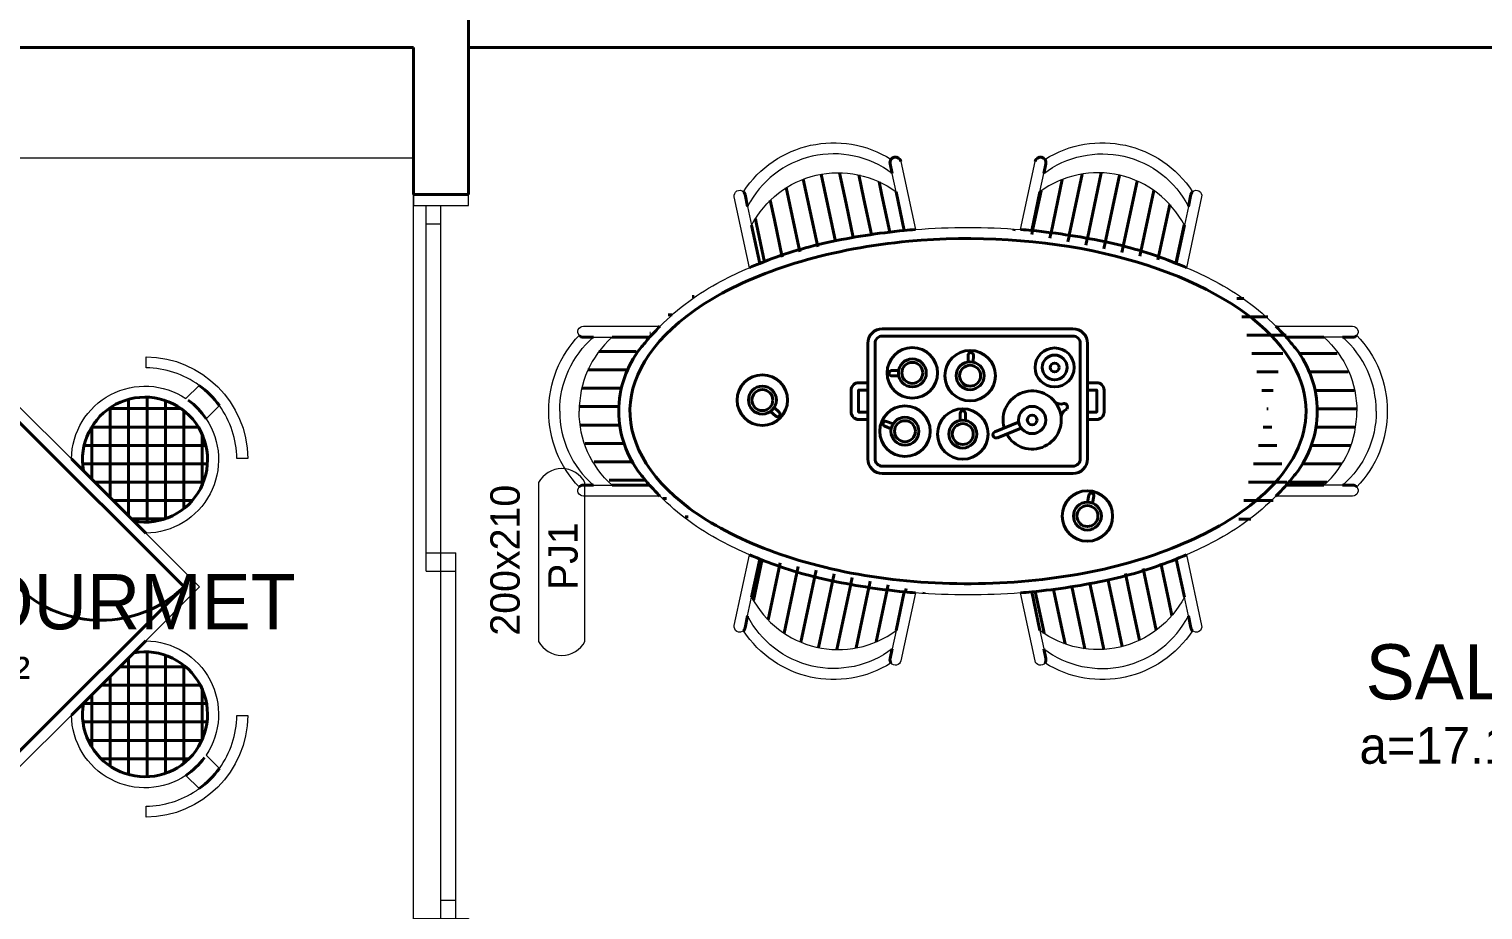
# Model space of a CAD drawing. Header units: millimetres. Extents: x 13204 to 24802, y 21209 to 40694.
# Drawn here: x 22195.5 to 22591, y 36151.2 to 36390.9 of the extents above; entities that cross this region are included whole.
import ezdxf
from ezdxf.enums import TextEntityAlignment as Align

# ---------------------------------------------------------------- set-up
doc = ezdxf.new("R2010")
doc.units = ezdxf.units.MM
for name, color, linetype, lineweight in [('ESPECARQ', 2, 'Continuous', 20), ('Esquadrias', 2, 'Continuous', 20), ('Layout', 6, 'Continuous', 15), ('Layout-int', 1, 'Continuous', 40), ('Louças', 150, 'Continuous', 15), ('PAREDE', 1, 'Continuous', 40), ('Paredes', 1, 'Continuous', 40), ('TEXTO', 4, 'Continuous', 5)]:
    doc.layers.add(name, color=color, linetype=linetype, lineweight=lineweight)
doc.styles.add('LANA', font='stylu.ttf')
doc.styles.add('REGUA60', font='cityb___.ttf', dxfattribs={"width": 1.4})

# ---------------------------------------------------------------- blocks, each defined once
blk = doc.blocks.new('*U33', base_point=(57769.85, 6796.77))
at = {"layer": 'Esquadrias'}
for p, q in [((57572.85, 6796.77), (57569.85, 6796.77)), ((57572.85, 6781.77), (57572.85, 6796.77)), ((57766.85, 6796.77), (57769.85, 6796.77)), ((57766.85, 6781.77), (57766.85, 6796.77)), ((57766.85, 6793.27), (57667.35, 6793.27)), ((57667.35, 6785.27), (57667.35, 6793.27)), ((57672.35, 6785.27), (57672.35, 6793.27)), ((57761.85, 6789.27), (57761.85, 6793.27)), ((57766.85, 6789.27), (57572.85, 6789.27)), ((57577.85, 6785.27), (57577.85, 6789.27)), ((57672.35, 6785.27), (57572.85, 6785.27)), ((57569.85, 6781.77), (57572.85, 6781.77)), ((57769.85, 6781.77), (57766.85, 6781.77))]:
    blk.add_line(p, q, dxfattribs=at)
at = {"layer": 'Esquadrias', "color": 0}
for p, q in [((57569.85, 6781.77), (57569.85, 6781.77)), ((57769.85, 6781.77), (57569.85, 6781.77)), ((57769.85, 6781.77), (57769.85, 6781.77))]:
    blk.add_line(p, q, dxfattribs=at)
blk = doc.blocks.new('*U48', base_point=(57878.84, 6474.05))
blk = doc.blocks.new('*U59', base_point=(57854.57, 6962.12))
blk = doc.blocks.new('INDESQ2')
at = {"color": 0, "linetype": 'ByBlock'}
for p, q in [((4.318, 2.959), (-4.318, 2.959)), ((-4.318, 0.438), (4.318, 0.438))]:
    blk.add_line(p, q, dxfattribs=at)
at = {"color": 0}
for centre, start, end in [((-3.665, 1.698), 117.36541, 242.63459), ((3.665, 1.698), 297.36541, 62.63459)]:
    blk.add_arc(centre, 1.42, start, end, dxfattribs=at)
at = {"style": 'REGUA60', "width": 1.4, "flags": 9}
blk.add_attdef('LOCAL', text='', height=1.5, dxfattribs=at).set_placement((-0.08, -4.348), align=Align.CENTER)
at = {"layer": 'ESPECARQ', "color": 0, "style": 'REGUA60'}
for tag, width, p in [('COD', 1.1, (-0.08, 0.951)), ('DIM', 1.4, (-0.08, -2.169))]:
    blk.add_attdef(tag, text='', height=1.5, dxfattribs=dict(at, width=width)).set_placement(p, align=Align.CENTER)
blk = doc.blocks.new('Mesa_oval_6p')
at = {"layer": 'Layout-int', "linetype": 'Continuous'}
h = blk.add_hatch(dxfattribs=at)
h.set_pattern_fill('_USER', color=0, scale=50, angle=78, style=0, pattern_type=0)
h.set_pattern_definition([(102, (2131.69, 674.385), (48.9074, 10.3956), [])])
edge = h.paths.add_edge_path()
edge.add_line((944.7, 1327.1), (967.1, 1221.8))
edge.add_ellipse((1140.4, 730.2), major_axis=(950, 0), ratio=0.526316, start_angle=100.5097, end_angle=126.5959)
edge.add_line((574, 1131.6), (551.8, 1236.2))
edge.add_arc((787.2, 1113.3), 265.5, 413.612, 512.4392, ccw=False)
h = blk.add_hatch(dxfattribs=at)
h.set_pattern_fill('_USER', color=0, scale=50, angle=78, style=0, pattern_type=0)
h.set_pattern_definition([(78, (149.03, 674.385), (-48.9074, 10.3956), [])])
edge = h.paths.add_edge_path()
edge.add_line((1336, 1327.1), (1313.6, 1221.8))
edge.add_ellipse((1140.4, 730.2), major_axis=(-950, 0), ratio=0.526316, start_angle=233.4041, end_angle=259.4903, ccw=False)
edge.add_line((1706.7, 1131.6), (1728.9, 1236.2))
edge.add_arc((1493.6, 1113.3), 265.5, 27.5608, 126.388)
h = blk.add_hatch(dxfattribs=at)
h.set_pattern_fill('_USER', color=0, scale=50, style=0, pattern_type=0)
h.set_pattern_definition([(0, (149.03, 674.385), (0, 50), [])])
edge = h.paths.add_edge_path()
edge.add_line((179.2, 527.9), (271.5, 527.9))
edge.add_ellipse((1140.4, 730.2), major_axis=(-950, 0), ratio=0.526316, start_angle=336.2945, end_angle=383.8559, ccw=False)
edge.add_line((270.5, 931.2), (172, 931.2))
edge.add_arc((348.4, 732.7), 265.5, 131.612, 230.4392)
h = blk.add_hatch(dxfattribs=at)
h.set_pattern_fill('_USER', color=0, scale=50, style=0, pattern_type=0)
h.set_pattern_definition([(180, (2131.627, 668.6), (0, 50), [])])
edge = h.paths.add_edge_path()
edge.add_ellipse((1140.3, 724.4), major_axis=(950, 0), ratio=0.526316, start_angle=-23.8559, end_angle=23.7055)
edge.add_line((2010.1, 925.4), (2108.6, 925.4))
edge.add_arc((1932.3, 726.9), 265.5, 309.5608, 408.388, ccw=False)
edge.add_line((2101.4, 522.2), (2009.1, 522.2))
h = blk.add_hatch(dxfattribs=at)
h.set_pattern_fill('_USER', color=0, scale=50, angle=78, style=0, pattern_type=0)
h.set_pattern_definition([(258, (2131.69, 785.95), (48.9074, -10.3956), [])])
edge = h.paths.add_edge_path()
edge.add_line((944.7, 133.3), (967.1, 238.6))
edge.add_ellipse((1140.4, 730.2), major_axis=(950, 0), ratio=0.526316, start_angle=233.4041, end_angle=259.4903, ccw=False)
edge.add_line((574, 328.7), (551.8, 224.2))
edge.add_arc((787.2, 347), 265.5, -152.4392, -53.612)
h = blk.add_hatch(dxfattribs=at)
h.set_pattern_fill('_USER', color=0, scale=50, angle=78, style=0, pattern_type=0)
h.set_pattern_definition([(282, (149.03, 785.95), (-48.9074, -10.3956), [])])
edge = h.paths.add_edge_path()
edge.add_line((1336, 133.3), (1313.6, 238.6))
edge.add_ellipse((1140.4, 730.2), major_axis=(-950, 0), ratio=0.526316, start_angle=100.5097, end_angle=126.5959)
edge.add_line((1706.7, 328.7), (1728.9, 224.2))
edge.add_arc((1493.6, 347), 265.5, 233.612, 332.4392, ccw=False)
at = {"linetype": 'Continuous'}
for points in [[(1140.4, 1230.2, -0.019916), (1283.5, 1224.5), (1322.9, 1409.6, -0.647147), (1349.6, 1415.3, -0.409382), (1751.1, 1327.4, -0.731853), (1776, 1313.3), (1735.1, 1120.7, -0.018723), (1812.1, 1083.7, -0.075848), (1978.1, 961.2), (2186.7, 961.2, -0.647147), (2197.9, 936.2, -0.196784), (2280.7, 730.2, -0.196784), (2197.9, 524.1, -0.647147), (2186.7, 499.2), (1978.1, 499.2, -0.075848), (1812.1, 376.6, -0.018723), (1735.1, 339.7), (1776, 147.1, -0.731853), (1751.1, 133, -0.409382), (1349.6, 45, -0.647147), (1322.9, 50.8), (1283.5, 235.9, -0.019916), (1140.4, 230.2, -0.019916), (997.2, 235.9), (957.8, 50.8, -0.647147), (931.1, 45, -0.409382), (529.6, 133, -0.731853), (504.7, 147.1), (545.7, 339.7, -0.018723), (468.6, 376.6, -0.075848), (302.6, 499.2), (94.1, 499.2, -0.647147), (82.9, 524.1, -0.196784), (0, 730.2, -0.196784), (82.9, 936.2, -0.647147), (94.1, 961.2), (302.6, 961.2, -0.075848), (468.6, 1083.7, -0.018723), (545.7, 1120.7), (504.7, 1313.3, -0.731853), (529.6, 1327.4, -0.409382), (931.1, 1415.3, -0.647147), (957.8, 1409.6), (997.2, 1224.5, -0.019916)], [(551.8, 1236.2, -0.460093), (944.7, 1327.1), (934.1, 1376.8, 0.466731), (540.9, 1287.2)], [(1728.9, 1236.2, 0.460093), (1336, 1327.1), (1346.6, 1376.8, -0.466731), (1739.8, 1287.2)], [(551.8, 224.2, 0.460093), (944.7, 133.3), (934.1, 83.6, -0.466731), (540.9, 173.1)], [(1728.9, 224.2, -0.460093), (1336, 133.3), (1346.6, 83.6, 0.466731), (1739.8, 173.1)]]:
    blk.add_lwpolyline(points, format="xyb", close=True, dxfattribs=at)
for points in [[(30, 730.2, -0.219919), (121.2, 931.2), (172, 931.2, 0.216782), (82.8, 730.2)], [(2250.7, 730.2, 0.219919), (2159.5, 931.2), (2108.7, 931.2, -0.216782), (2197.9, 730.2)], [(30, 730.2, 0.219919), (121.2, 529.2), (172, 529.2, -0.216782), (82.8, 730.2)], [(2250.7, 730.2, -0.219919), (2159.5, 529.2), (2108.7, 529.2, 0.216782), (2197.9, 730.2)]]:
    blk.add_lwpolyline(points, format="xyb", dxfattribs=at)
at = {"layer": 'Layout-int', "color": 0, "linetype": 'Continuous'}
for p, q in [((928.5, 1403.3), (934.1, 1376.8)), ((1352.2, 1403.3), (1346.6, 1376.8)), ((534.1, 1319.5), (540.9, 1287.2)), ((967.1, 1221.8), (944.7, 1327.1)), ((1313.6, 1221.8), (1336, 1327.1)), ((1746.7, 1319.5), (1739.8, 1287.2)), ((551.8, 1236.2), (573.8, 1132.4)), ((1728.9, 1236.2), (1706.9, 1132.4)), ((801.4, 980.3), (797.8, 961.7)), ((815.4, 977.5), (811.8, 959)), ((94.1, 931.2), (121.2, 931.2)), ((172, 931.2), (274.5, 931.2)), ((2108.7, 931.2), (2006.3, 931.2)), ((2186.7, 931.2), (2159.5, 931.2)), ((1060.3, 802.3), (995.8, 776)), ((1066.9, 786), (1002.5, 759.7)), ((1147.4, 755.1), (1147.4, 736.2)), ((1161.6, 755.1), (1161.6, 736.2)), ((1344.1, 764.7), (1361.8, 757.9)), ((1349.2, 778), (1366.9, 771.2)), ((873.2, 725.9), (871.9, 724.5)), ((1667.6, 720.3), (1653.8, 733.2)), ((1677.3, 730.7), (1663.5, 743.6)), ((879.8, 709.6), (877.9, 709.7)), ((1329, 633.8), (1347.9, 634.1)), ((1126, 596.6), (1125.4, 577.7)), ((1140.3, 596.1), (1139.6, 577.2)), ((1329.2, 619.5), (1348.1, 619.8)), ((94.1, 529.2), (121.2, 529.2)), ((172, 529.2), (274.5, 529.2)), ((2108.7, 529.2), (2006.3, 529.2)), ((2186.7, 529.2), (2159.5, 529.2)), ((551.8, 224.2), (573.8, 327.9)), ((1728.9, 224.2), (1706.9, 327.9)), ((967.1, 238.5), (944.7, 133.3)), ((1313.6, 238.5), (1336, 133.3)), ((534.1, 140.8), (540.9, 173.1)), ((1746.7, 140.8), (1739.8, 173.1)), ((928.5, 57), (934.1, 83.6)), ((1352.2, 57), (1346.6, 83.6))]:
    blk.add_line(p, q, dxfattribs=at)
for points in [[(855, 505.8, -0.414214), (815, 545.8), (815, 859.8, -0.414214), (855, 899.8), (1373.1, 899.8, -0.414214), (1413.1, 859.8), (1413.1, 545.8, -0.414214), (1373.1, 505.8)], [(855, 525.8, -0.414214), (835, 545.8), (835, 859.8, -0.414214), (855, 879.8), (1373.1, 879.8, -0.414214), (1393.1, 859.8), (1393.1, 545.8, -0.414214), (1373.1, 525.8)]]:
    blk.add_lwpolyline(points, format="xyb", close=True, dxfattribs=at)
for points in [[(815, 752.8), (790, 752.8, 0.414214), (770, 732.8), (770, 672.8, 0.414214), (790, 652.8), (815, 652.8)], [(1413.1, 752.8), (1438.1, 752.8, -0.414214), (1458.1, 732.8), (1458.1, 672.8, -0.414214), (1438.1, 652.8), (1413.1, 652.8)]]:
    blk.add_lwpolyline(points, format="xyb", dxfattribs=at)
for points in [[(815, 732.8), (790, 732.8), (790, 672.8), (815, 672.8)], [(1413.1, 732.8), (1438.1, 732.8), (1438.1, 672.8), (1413.1, 672.8)]]:
    blk.add_lwpolyline(points, dxfattribs=at)
for centre, radius in [((815.5, 1015.5), 68.7), ((815.5, 1015.5), 38), ((815.5, 1015.5), 28.5), ((1154.5, 792.4), 68.7), ((1311.8, 784.7), 68.7), ((965.8, 754.2), 37.1), ((1154.5, 792.4), 38), ((1154.5, 792.4), 28.5), ((1311.8, 784.7), 38), ((1311.8, 784.7), 28.5), ((965.8, 754.2), 13.2), ((1699.7, 700), 68.7), ((1699.7, 700), 38), ((1699.7, 700), 28.5), ((1134.5, 633.7), 68.7), ((1291.8, 626), 68.7), ((904.7, 611.2), 53.1), ((904.7, 611.2), 33.7), ((1134.5, 633.7), 38), ((1134.5, 633.7), 28.5), ((1291.8, 626), 38), ((1291.8, 626), 28.5), ((904.7, 611.2), 12)]:
    blk.add_circle(centre, radius, dxfattribs=at)
for centre, radius, start, end in [((943.2, 1406.5), 15, 143.6353, 192), ((1337.6, 1406.5), 15, 348, 36.3647), ((519.4, 1316.4), 15, 12, 47.2054), ((1761.3, 1316.4), 15, 132.7946, 168), ((1000.2, 73.8), 1141.3, 102.2985, 111.9352), ((1140.4, -569.3), 1799.5, 95.526, 102.2985), ((1140.4, -569.3), 1799.5, 94.5637, 95.526), ((1140.4, -569.3), 1799.5, 84.474, 85.4363), ((1140.4, -569.3), 1799.5, 77.7015, 84.474), ((1280.6, 73.8), 1141.3, 68.0648, 77.7015), ((1000.2, 73.8), 1141.3, 111.9352, 113.468), ((1280.6, 73.8), 1141.3, 66.532, 68.0648), ((787.2, 478.5), 684, 135.1083, 138.5545), ((804.8, 960.4), 7.12, 168.9994, 348.9994), ((1493.6, 478.5), 684, 41.4455, 44.8917), ((94.1, 946.2), 15, 221.6353, 270), ((787.2, 478.5), 684, 138.5545, 141.7971), ((1493.6, 478.5), 684, 38.2029, 41.4455), ((2186.7, 946.2), 15, 270, 318.3647), ((467.3, 730.2), 277, 141.7971, 180), ((1813.4, 730.2), 277, 0, 38.2029), ((965.8, 754.2), 79.2, 28.5925, 15.8338), ((1063.6, 794.2), 8.8, 292.2132, 112.2132), ((1364.3, 764.5), 7.12, 248.9994, 68.9994), ((467.3, 730.2), 277, 180, 218.2029), ((878.3, 718.5), 8.8, 137.4931, 266.9333), ((863.5, 747.3), 23.5, 294.429, 358.1049), ((1154.5, 736.2), 7.12, 179.9994, 359.9994), ((1658.6, 738.4), 7.12, 46.9994, 226.9994), ((1813.4, 730.2), 277, 321.7971, 0), ((887.9, 687.6), 23.5, 46.3215, 109.9973), ((1348, 627), 7.12, 270.9994, 90.9994), ((787.2, 981.9), 684, 218.2029, 221.4455), ((1132.5, 577.5), 7.12, 177.9994, 357.9994), ((1493.6, 981.9), 684, 318.5545, 321.7971), ((94.1, 514.2), 15, 90, 138.3647), ((787.2, 981.9), 684, 221.4455, 224.8917), ((1493.6, 981.9), 684, 315.1083, 318.5545), ((2186.7, 514.2), 15, 41.6353, 90), ((1000.2, 1386.6), 1141.3, 246.532, 248.0648), ((1000.2, 1386.6), 1141.3, 248.0648, 257.7015), ((1280.6, 1386.6), 1141.3, 282.2985, 291.9352), ((1280.6, 1386.6), 1141.3, 291.9352, 293.468), ((1140.4, 2029.7), 1799.5, 257.7015, 264.474), ((1140.4, 2029.7), 1799.5, 264.474, 265.4363), ((1140.4, 2029.7), 1799.5, 274.5637, 275.526), ((1140.4, 2029.7), 1799.5, 275.526, 282.2985), ((519.4, 144), 15, 312.7946, 348), ((1761.3, 144), 15, 192, 227.2054), ((943.2, 53.9), 15, 168, 348), ((943.2, 53.9), 15, 168, 216.3647), ((1337.6, 53.9), 15, 192, 12), ((1337.6, 53.9), 15, 323.6353, 12)]:
    blk.add_arc(centre, radius, start, end, dxfattribs=at)
blk.add_open_spline([(220.7, 730.2), (220.7, 644.5), (269.1, 556.4), (461.5, 402.2), (604.4, 338.5), (935.4, 263.1), (1122.9, 251.4), (1506.8, 286.7), (1698.9, 343.5), (1971, 504.6), (2048.3, 606.6), (2069.2, 804.6), (2015.1, 907.3), (1780.7, 1081.8), (1602.3, 1149.4), (1201.8, 1210.9), (981.1, 1204.9), (595.2, 1122.2), (431.6, 1045.3), (258, 882.9), (220.7, 805.8), (220.7, 730.2)], degree=3, knots=[0, 0, 0, 0, 0.581247, 0.581247, 1.162494, 1.162494, 1.743742, 1.743742, 2.414879, 2.414879, 3.086016, 3.086016, 3.757153, 3.757153, 4.42829, 4.42829, 5.099427, 5.099427, 5.770564, 5.770564, 6.283185, 6.283185, 6.283185, 6.283185], dxfattribs=at)
blk = doc.blocks.new('Mesa070x070_42')
at = {"layer": 'Layout-int'}
h = blk.add_hatch(dxfattribs=at)
h.set_pattern_fill('_USER,_O', color=0, scale=50, angle=225, double=1, pattern_type=0)
h.set_pattern_definition([(225, (-2e-10, 320), (35.3553, -35.3553), []), (315, (-2e-10, 320), (35.3553, 35.3553), [])])
edge = h.paths.add_edge_path()
edge.add_line((-96.4, 350), (96.4, 350))
edge.add_arc((0, 490), 170, 304.5603, 595.4397)
h = blk.add_hatch(dxfattribs=at)
h.set_pattern_fill('_USER,_O', color=0, scale=50, angle=-45, double=1, pattern_type=0)
h.set_pattern_definition([(315, (-320, -2e-10), (35.3553, 35.3553), []), (45, (-320, -2e-10), (-35.3553, 35.3553), [])])
edge = h.paths.add_edge_path()
edge.add_line((-350, -96.4), (-350, 96.4))
edge.add_arc((-490, 0), 170, 34.5603, 325.4397)
h = blk.add_hatch(dxfattribs=at)
h.set_pattern_fill('_USER,_O', color=0, scale=50, angle=135, double=1, pattern_type=0)
h.set_pattern_definition([(135, (320, 2e-10), (-35.3553, -35.3553), []), (225, (320, 2e-10), (35.3553, -35.3553), [])])
edge = h.paths.add_edge_path()
edge.add_line((350, 96.4), (350, -96.4))
edge.add_arc((490, 0), 170, 214.5603, 505.4397)
h = blk.add_hatch(dxfattribs=at)
h.set_pattern_fill('_USER,_O', color=0, scale=50, angle=45, double=1, pattern_type=0)
h.set_pattern_definition([(45, (2e-10, -320), (-35.3553, 35.3553), []), (135, (2e-10, -320), (-35.3553, -35.3553), [])])
edge = h.paths.add_edge_path()
edge.add_line((96.4, -350), (-96.4, -350))
edge.add_arc((0, -490), 170, 124.5603, 415.4397)
blk.add_lwpolyline([(350, 142.8), (350, 350), (142.8, 350, 0.596067), (39, 686.2), (39, 736.9, -0.15538), (174.6, 668.9), (195.5, 690.4, 0.407031), (-195.5, 690.4), (-174.6, 668.9, -0.15538), (-39, 736.9), (-39, 686.2, 0.596067), (-142.8, 350), (-350, 350), (-350, 142.8, 0.596067), (-686.2, 39), (-736.9, 39, -0.15538), (-668.9, 174.6), (-690.4, 195.5, 0.407031), (-690.4, -195.5), (-668.9, -174.6, -0.145259), (-735.2, -48.7, -0.009897), (-736.9, -39), (-686.2, -39, 0.596067), (-350, -142.8), (-350, -350), (-142.8, -350, 0.596067), (-39, -686.2), (-39, -736.9, -0.15538), (-174.6, -668.9), (-195.5, -690.4, 0.407031), (195.5, -690.4), (174.6, -668.9, -0.145259), (48.7, -735.2, -0.009897), (39, -736.9), (39, -686.2, 0.596067), (142.8, -350), (350, -350), (350, -142.8, 0.596067), (686.2, -39), (736.9, -39, -0.15538), (668.9, -174.6), (690.4, -195.5, 0.407031), (690.4, 195.5), (668.9, 174.6, -0.15538), (736.9, 39), (686.2, 39, 0.596067)], format="xyb", close=True)
at = {"layer": 'Layout-int', "color": 0}
for p, q in [((-320, 320), (320, 320)), ((-320, 320), (-320, -320)), ((-142.8, 350), (142.8, 350)), ((320, 320), (320, -320)), ((-350, 142.8), (-350, -142.8)), ((350, 142.8), (350, -142.8)), ((-320, -320), (320, -320)), ((-142.8, -350), (142.8, -350))]:
    blk.add_line(p, q, dxfattribs=at)
for centre, radius, start, end in [((0, 490), 250, 81.0322, 98.9678), ((0, 490), 200, 81.0322, 101.2359), ((0, 490), 170, 304.5603, 235.4397), ((8.4, 328.4), 328.5, 181.462, 268.538), ((-490, 0), 170, 34.5603, 325.4397), ((490, 0), 170, 214.5603, 145.4397), ((-490, 0), 250, 171.0322, 188.9678), ((-490, 0), 200, 171.0322, 191.2359), ((490, 0), 200, 348.7641, 11.2359), ((490, 0), 250, 351.0322, 8.9678), ((-63.8, -383.8), 389, 9.4322, 80.5678), ((0, -490), 170, 124.5603, 55.4397), ((0, -490), 200, 258.7641, 278.9678), ((0, -490), 250, 261.0322, 278.9678)]:
    blk.add_arc(centre, radius, start, end, dxfattribs=at)

msp = doc.modelspace()

# ---------------------------------------------------------------- linework, layer by layer
at = {"layer": 'Louças'}
msp.add_line((22179.62, 36355.87), (22300.07, 36355.87), dxfattribs=at)
at = {"layer": 'PAREDE'}
msp.add_line((22315.07, 36345.87), (22300.07, 36345.87), dxfattribs=at)
at = {"layer": 'Paredes'}
for p, q in [((22315.07, 36385.87), (22315.07, 36410.87)), ((22009.62, 36385.87), (22300.07, 36385.87)), ((22300.07, 36385.87), (22300.07, 36345.87)), ((22315.07, 36385.87), (22915.07, 36385.87)), ((22315.07, 36385.87), (22315.07, 36345.87)), ((22315.07, 36345.87), (22300.07, 36345.87)), ((22315.07, 36345.87), (22300.07, 36345.87))]:
    msp.add_line(p, q, dxfattribs=at)

# ---------------------------------------------------------------- block references
at = {"layer": 'Esquadrias', "color": 5, "rotation": 269.9999999999721}
msp.add_blockref('*U33', (22315.07, 36145.87), dxfattribs=at)
at = {"layer": 'Layout', "color": 8, "yscale": 0.1000000000003638}
for name, p, xscale, zscale, rotation in [('Mesa_oval_6p', (22564.96, 36359.92), 0.1000000000003638, 0.1000000000003638, 180), ('Mesa070x070_42', (22192.41, 36239.07), -0.1000000000007886, 0.1, 315)]:
    msp.add_blockref(name, p, dxfattribs=dict(at, xscale=xscale, zscale=zscale, rotation=rotation))
at = {"layer": 'TEXTO'}
ref = msp.add_blockref('INDESQ2', (22331.94, 36245.87), dxfattribs=dict(at, xscale=4.999999999999704, yscale=4.999999999999704, zscale=4.999999999999704, rotation=269.9933850202379))
ref.add_attrib('COD', 'PJ1', dxfattribs={"layer": 'ESPECARQ', "color": 0, "height": 8, "rotation": 89.9934, "style": 'LANA'}).set_placement((22344.73, 36247.46), align=Align.CENTER)
ref.add_attrib('DIM', '200x210', dxfattribs={"layer": 'ESPECARQ', "color": 0, "height": 8, "rotation": 89.9934, "style": 'LANA'}).set_placement((22328.99, 36246.35), align=Align.CENTER)
ref = msp.add_blockref('*U59', (22165.54, 36227.56), dxfattribs=at)
ref.add_attrib('AMBIENTE', 'VARANDA GOURMET', dxfattribs={"color": 0, "height": 15, "style": 'LANA'}).set_placement((22165.54, 36227.56), align=Align.CENTER)
ref.add_attrib('ÁREA', 'a=7.26 m²', dxfattribs={"color": 0, "height": 10, "style": 'LANA'}).set_placement((22165.54, 36210.06), align=Align.CENTER)
ref = msp.add_blockref('*U48', (22591.42, 36208.48), dxfattribs=at)
ref.add_attrib('AMBIENTE', 'SALAS', dxfattribs={"color": 0, "height": 15, "style": 'LANA'}).set_placement((22591.42, 36208.48), align=Align.CENTER)
ref.add_attrib('ÁREA', 'a=17.19 m²', dxfattribs={"color": 0, "height": 10, "style": 'LANA'}).set_placement((22591.42, 36190.98), align=Align.CENTER)

doc.saveas('drawing.dxf')
